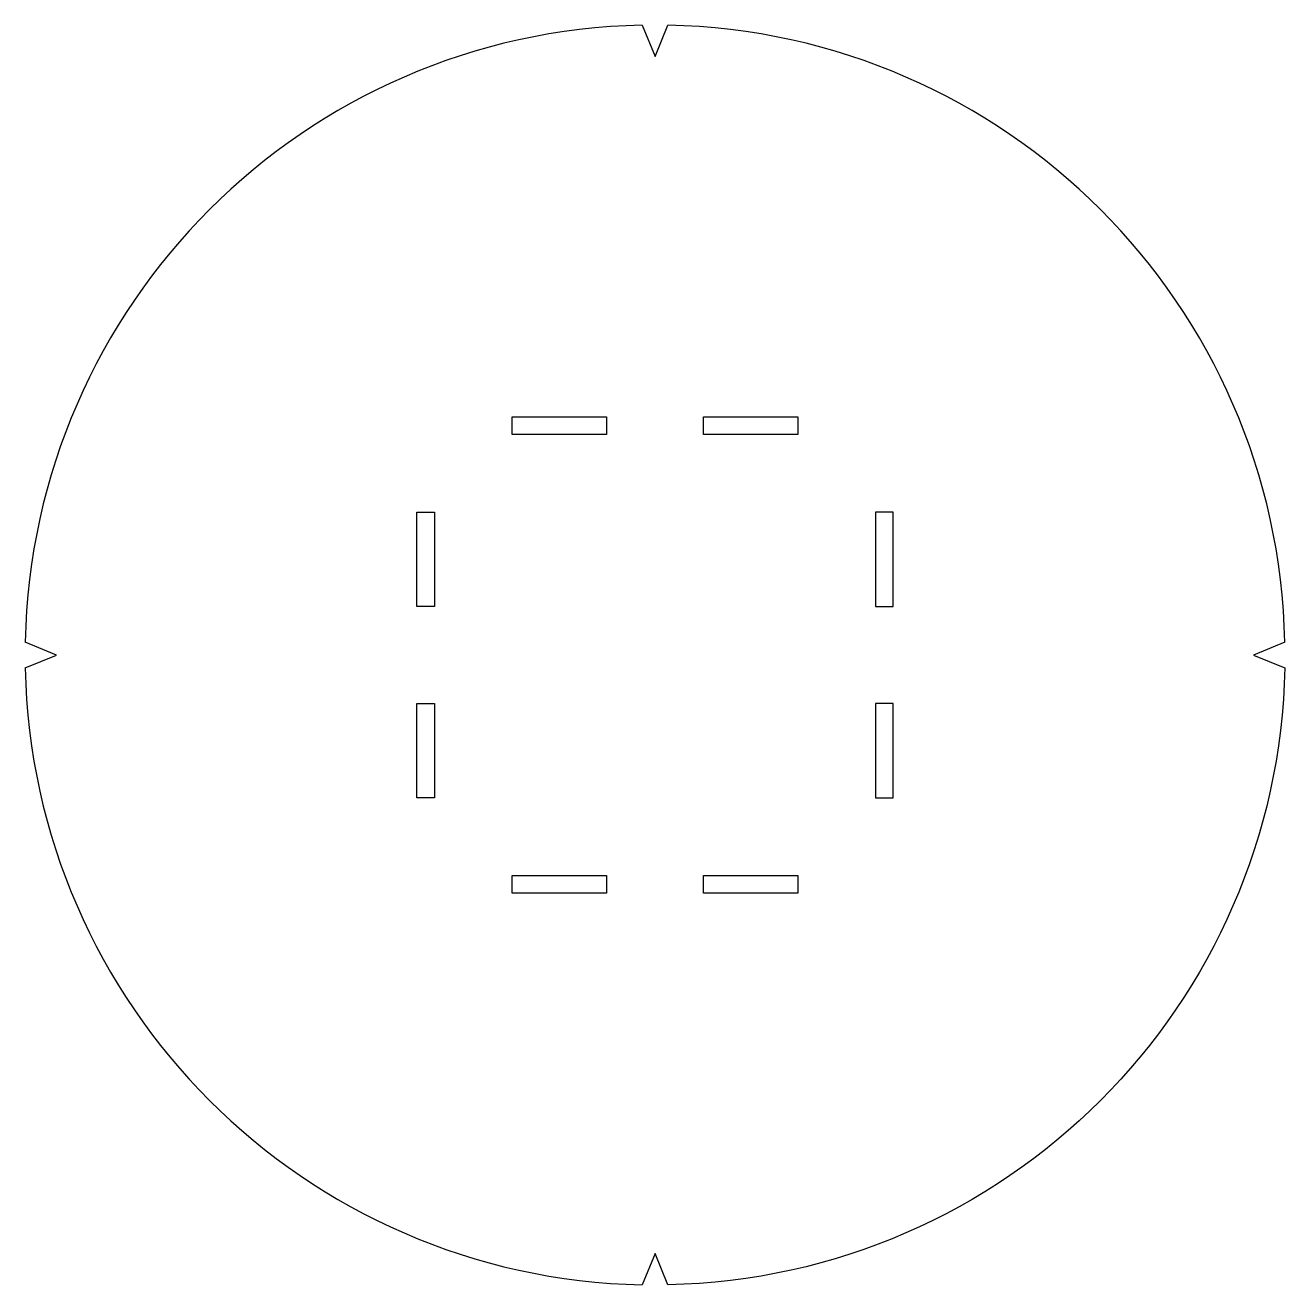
# Model space of a CAD drawing. Header units: millimetres. Extents: x -100 to 100, y -100 to 100.
import ezdxf

# ---------------------------------------------------------------- set-up
doc = ezdxf.new("R2010")
doc.units = ezdxf.units.MM

msp = doc.modelspace()

# ---------------------------------------------------------------- linework, layer by layer
for p, q in [((0, -95), (-2.06, -99.98)), ((2.06, -99.98), (0, -95))]:
    msp.add_line(p, q)
for points in [[(-2.06, 99.98), (0, 95), (2.06, 99.98)], [(-99.98, -2.06), (-95, 0), (-99.98, 2.06)]]:
    msp.add_lwpolyline(points)
for points in [[(-22.7, 37.8), (-7.7, 37.8), (-7.7, 35), (-22.7, 35)], [(7.7, 35), (7.7, 37.8), (22.7, 37.8), (22.7, 35)], [(-35, 7.7), (-37.8, 7.7), (-37.8, 22.7), (-35, 22.7)], [(35, 7.7), (37.8, 7.7), (37.8, 22.7), (35, 22.7)], [(-37.8, -22.7), (-37.8, -7.7), (-35, -7.7), (-35, -22.7)], [(35, -22.7), (37.8, -22.7), (37.8, -7.7), (35, -7.7)], [(-7.7, -35), (-7.7, -37.8), (-22.7, -37.8), (-22.7, -35)], [(22.7, -37.8), (7.7, -37.8), (7.7, -35), (22.7, -35)]]:
    msp.add_lwpolyline(points, close=True)
msp.add_lwpolyline([(99.98, 2.06), (95, 0), (99.98, -2.06, -0.402183), (2.06, -99.98)], format="xyb")
for start, end in [(91.1817, 178.8183), (1.1817, 88.8183), (181.1817, 268.8183)]:
    msp.add_arc((0, 0), 100, start, end)

doc.saveas('drawing.dxf')
